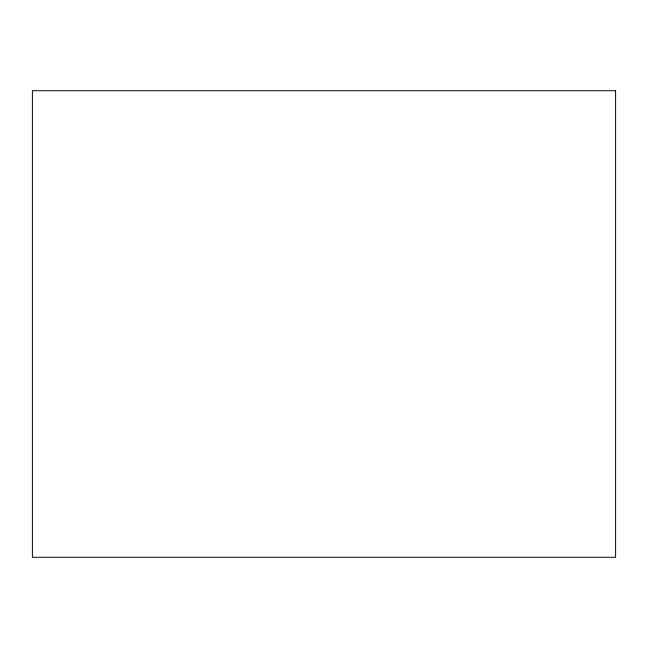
<?xml version="1.0" encoding="UTF-8"?>
<svg xmlns="http://www.w3.org/2000/svg" width="648" height="648" viewBox="0 0 648 648"><rect width="100%" height="100%" fill="white"/><g stroke="black" fill="none" stroke-linecap="round" stroke-linejoin="round"><path stroke-width="0.97" d="M615.6 90.72L32.4 90.72L32.4 557.28L615.6 557.28L615.6 90.72"/></g></svg>
